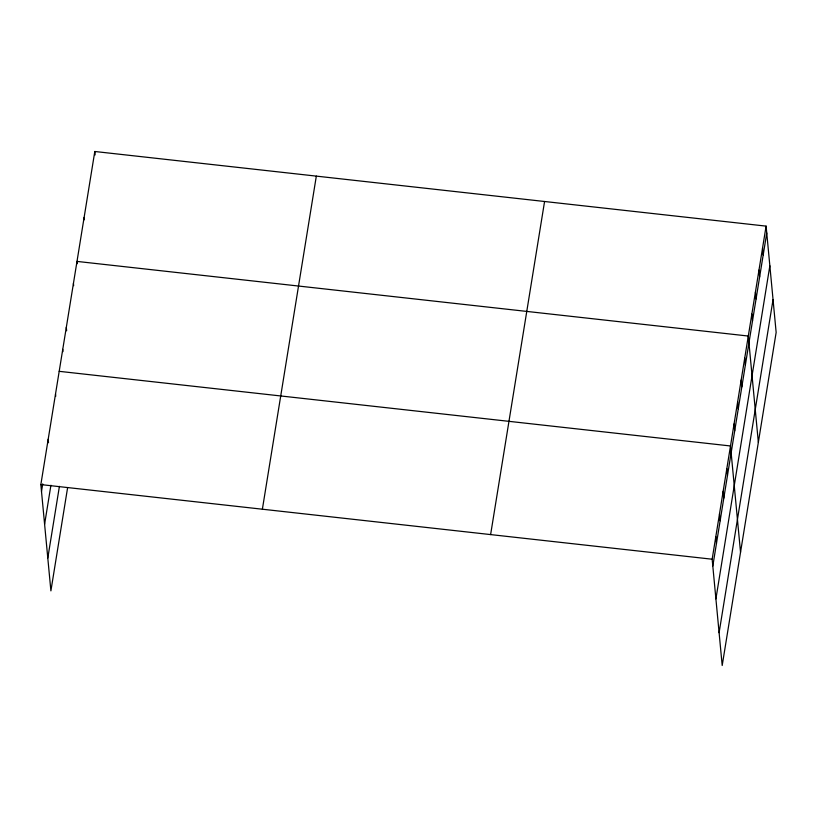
<?xml version="1.0" encoding="UTF-8"?>
<svg xmlns="http://www.w3.org/2000/svg" width="817" height="817" viewBox="0 0 817 817"><rect width="100%" height="100%" fill="white"/><g stroke="black" fill="none" stroke-linecap="round" stroke-linejoin="round"><path stroke-width="1.23" d="M67.607 487.688L50.899 590.875L40.85 484.583L94.803 151.492L766.101 226.125L776.15 332.417L722.197 665.508L712.158 559.216L766.101 226.125M41.504 491.446L42.719 483.889M44.598 524.259L50.92 485.247M47.794 558.062L59.416 486.34M262.38 509.205L316.332 176.125M490.619 534.584L544.571 201.503M712.802 566.079L766.754 232.998M715.906 598.892L769.849 265.801M719.103 632.695L773.045 299.614M59.192 371.327L730.5 445.97L740.539 552.261M40.85 484.583L712.158 559.216M762.537 248.113L763.19 254.975M758.983 270.1L759.626 276.963M755.419 292.077L756.072 298.94M751.865 314.065L752.508 320.928M758.35 442.344L748.301 336.042L76.992 261.409L77.217 263.697M744.736 358.03L745.39 364.893M741.182 380.017L741.826 386.88M737.618 401.995L738.262 408.857M734.054 423.982L734.708 430.845M726.824 468.611L727.477 475.484M723.157 491.262L723.811 498.125M719.491 513.913L720.145 520.776M715.825 536.565L716.468 543.428M94.803 151.492L95.119 154.924M84.12 217.445L84.335 219.732M73.438 283.397L73.653 285.684M66.31 327.362L66.637 330.793M62.756 349.349L62.97 351.637M55.525 393.978L55.74 396.265M48.183 439.28L48.509 442.712"/></g></svg>
